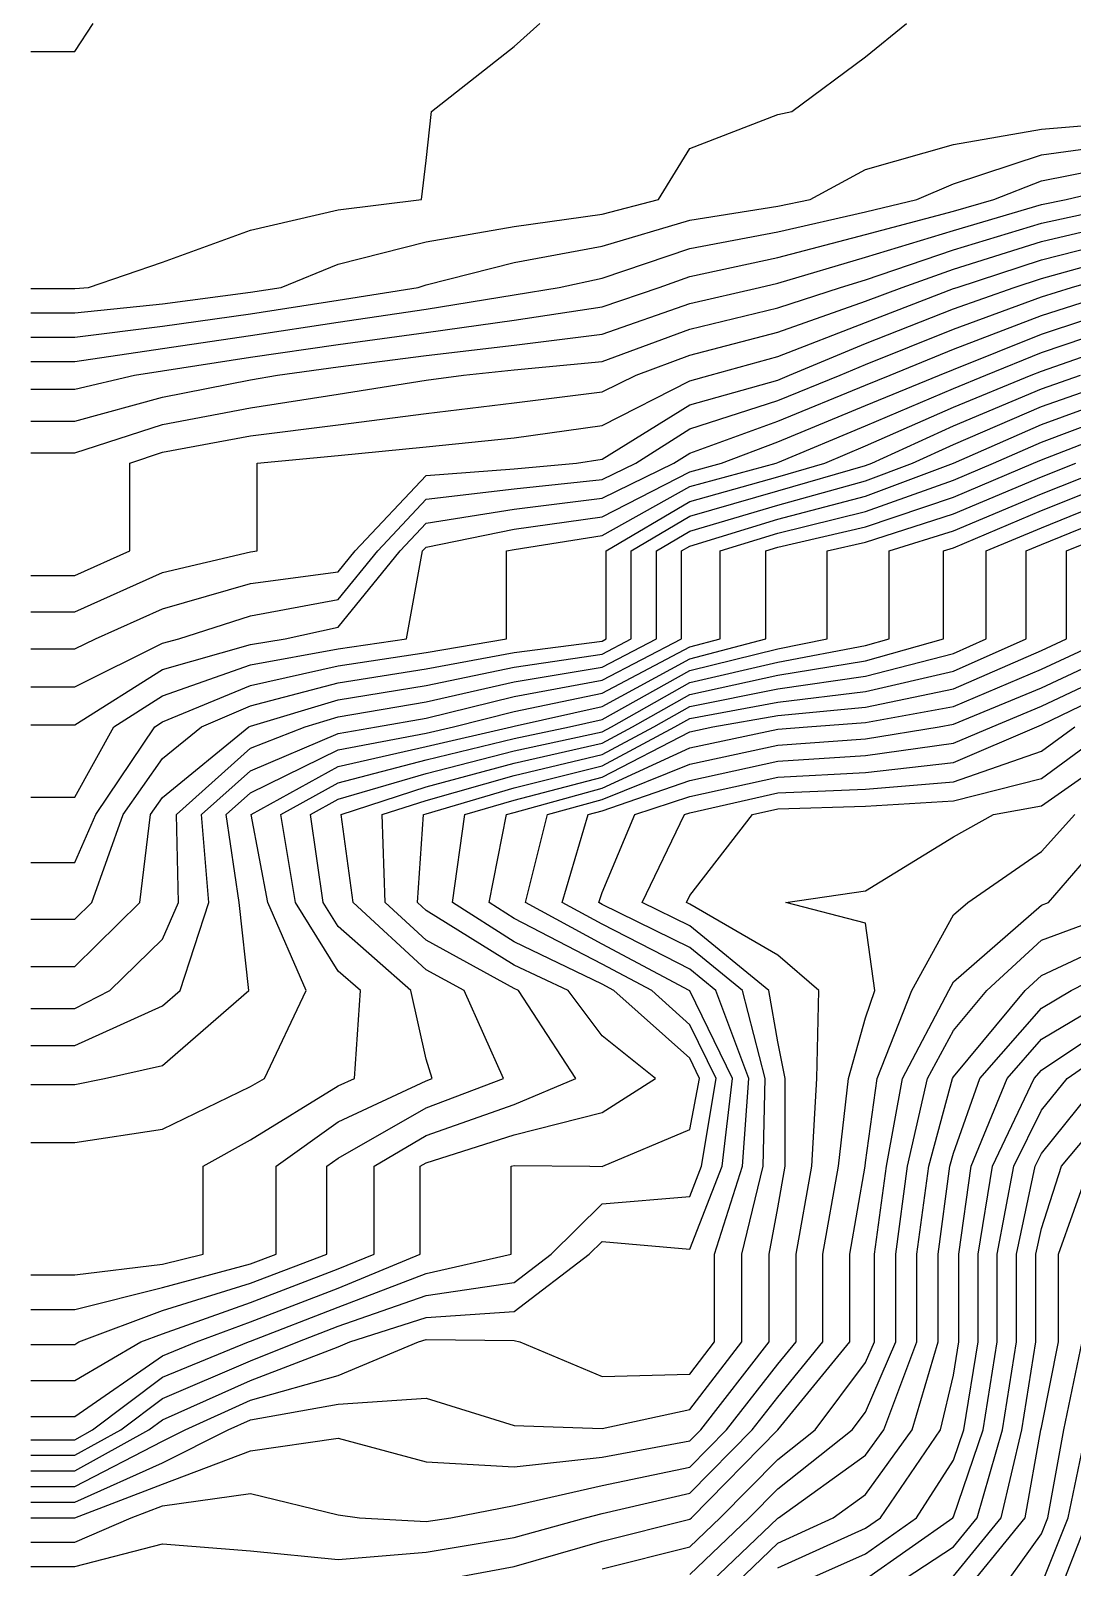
# Model space of a CAD drawing. Header units: metres. Extents: x 549046 to 549770, y 4180130 to 4180826.
# Drawn here: x 549046.4 to 549153.6, y 4180355.5 to 4180513.6 of the extents above; entities that cross this region are included whole.
import ezdxf

# ---------------------------------------------------------------- set-up
doc = ezdxf.new("R2010")
doc.units = ezdxf.units.M
doc.layers.add('CONTOURS', color=7, linetype='Continuous')
doc.layers.add('CONTOURS_INDEX', color=7, linetype='Continuous')

msp = doc.modelspace()

# ---------------------------------------------------------------- linework, layer by layer
at = {"layer": 'CONTOURS'}
for points in [[(549046.41, 4180511.43, 278), (549050.93, 4180511.43, 278), (549052.83, 4180514.29, 278)], [(549046.41, 4180484.54, 282), (549050.93, 4180484.54, 282), (549059.97, 4180485.45, 282), (549069.01, 4180486.65, 282), (549072.17, 4180487.16, 282), (549078.05, 4180489.55, 282), (549087.09, 4180491.84, 282), (549096.14, 4180493.41, 282), (549105.18, 4180494.68, 282), (549111, 4180496.21, 282), (549114.22, 4180501.46, 282), (549123.26, 4180504.95, 282), (549124.7, 4180505.25, 282), (549132.3, 4180510.87, 282), (549136.51, 4180514.29, 282)], [(549046.41, 4180482.03, 284), (549050.93, 4180482.03, 284), (549059.97, 4180483.17, 284), (549069.01, 4180484.43, 284), (549078.05, 4180485.85, 284), (549086.27, 4180487.16, 284), (549087.09, 4180487.42, 284), (549096.14, 4180489.72, 284), (549105.18, 4180491.39, 284), (549114.22, 4180494.06, 284), (549123.26, 4180495.51, 284), (549126.59, 4180496.21, 284), (549132.3, 4180499.3, 284), (549141.34, 4180501.86, 284), (549150.38, 4180503.44, 284), (549159.43, 4180504.19, 284), (549168.47, 4180504.88, 284), (549172.03, 4180505.25, 284), (549177.51, 4180508.79, 284), (549186.55, 4180511.85, 284), (549195.59, 4180513.09, 284), (549204.63, 4180514.27, 284)], [(549046.41, 4180479.53, 286), (549050.93, 4180479.53, 286), (549059.97, 4180480.88, 286), (549069.01, 4180482.2, 286), (549078.05, 4180483.57, 286), (549087.09, 4180484.92, 286), (549096.14, 4180486.38, 286), (549100.78, 4180487.16, 286), (549105.18, 4180488.11, 286), (549114.22, 4180491.16, 286), (549123.26, 4180492.87, 286), (549132.3, 4180494.93, 286), (549137.58, 4180496.21, 286), (549141.34, 4180497.8, 286), (549150.38, 4180500.78, 286), (549159.43, 4180502.04, 286)], [(549046.41, 4180476.68, 288), (549050.93, 4180476.68, 288), (549057.09, 4180478.12, 288), (549059.97, 4180478.59, 288), (549069.01, 4180479.97, 288), (549078.05, 4180481.28, 288), (549087.09, 4180482.53, 288), (549096.14, 4180483.8, 288), (549105.18, 4180485.17, 288), (549111.06, 4180487.16, 288), (549114.22, 4180488.27, 288), (549123.26, 4180490.23, 288), (549132.3, 4180492.6, 288), (549141.34, 4180495, 288), (549145.48, 4180496.21, 288), (549150.38, 4180498.12, 288), (549159.43, 4180499.89, 288)], [(549046.41, 4180470.14, 292), (549050.93, 4180470.14, 292), (549059.97, 4180473.05, 292), (549069.01, 4180474.76, 292), (549078.05, 4180476.17, 292), (549087.09, 4180477.6, 292), (549090.93, 4180478.12, 292), (549096.14, 4180478.66, 292), (549105.18, 4180479.55, 292), (549114.22, 4180482.85, 292), (549123.26, 4180485.07, 292), (549129.7, 4180487.16, 292), (549132.3, 4180487.95, 292), (549141.34, 4180491.02, 292), (549150.38, 4180493.77, 292), (549159.43, 4180495.71, 292)], [(549046.41, 4180457.51, 294), (549050.93, 4180457.51, 294), (549056.59, 4180460.04, 294), (549056.59, 4180469.08, 294), (549059.97, 4180470.22, 294), (549069.01, 4180471.89, 294), (549078.05, 4180473.01, 294), (549087.09, 4180474.17, 294), (549096.14, 4180475.27, 294), (549105.18, 4180476.42, 294), (549108.7, 4180478.12, 294), (549114.22, 4180480.18, 294), (549123.26, 4180482.56, 294), (549132.3, 4180485.73, 294), (549136.05, 4180487.16, 294), (549141.34, 4180489.03, 294), (549150.38, 4180491.88, 294), (549159.43, 4180494, 294)], [(549046.41, 4180453.77, 296), (549050.93, 4180453.77, 296), (549059.97, 4180457.82, 296), (549069.01, 4180459.97, 296), (549069.69, 4180460.04, 296), (549069.69, 4180469.08, 296), (549078.05, 4180469.86, 296), (549087.09, 4180470.74, 296), (549096.14, 4180471.67, 296), (549105.18, 4180472.95, 296), (549114.22, 4180477.55, 296), (549116.3, 4180478.12, 296), (549123.26, 4180480.05, 296), (549132.3, 4180483.56, 296), (549141.34, 4180487.03, 296), (549141.72, 4180487.16, 296), (549150.38, 4180489.98, 296), (549159.43, 4180492.29, 296)], [(549046.41, 4180449.99, 298), (549050.93, 4180449.99, 298), (549053.06, 4180451, 298), (549059.97, 4180454.1, 298), (549069.01, 4180456.68, 298), (549078.05, 4180457.89, 298), (549079.79, 4180460.04, 298), (549087.09, 4180467.82, 298), (549096.14, 4180468.5, 298), (549102.56, 4180469.08, 298), (549105.18, 4180469.48, 298), (549114.22, 4180475.07, 298), (549123.26, 4180477.63, 298), (549124.46, 4180478.12, 298), (549132.3, 4180481.39, 298), (549141.34, 4180484.95, 298), (549147.57, 4180487.16, 298), (549150.38, 4180488.08, 298), (549159.43, 4180490.58, 298)], [(549046.41, 4180442.14, 302), (549050.93, 4180442.14, 302), (549059.97, 4180447.85, 302), (549069.01, 4180450.42, 302), (549072.59, 4180451, 302), (549078.05, 4180452.2, 302), (549084.41, 4180460.04, 302), (549087.09, 4180462.9, 302), (549096.14, 4180464.35, 302), (549105.18, 4180465.47, 302), (549112.58, 4180469.08, 302), (549114.22, 4180470.12, 302), (549123.26, 4180473.39, 302), (549132.3, 4180477.09, 302), (549134.81, 4180478.12, 302), (549141.34, 4180480.79, 302), (549150.38, 4180484.27, 302), (549159.43, 4180487.15, 302)], [(549046.41, 4180434.7, 304), (549050.93, 4180434.7, 304), (549054.96, 4180441.96, 304), (549059.97, 4180445.15, 304), (549069.01, 4180448.32, 304), (549078.05, 4180449.99, 304), (549085.08, 4180451, 304), (549086.71, 4180460.04, 304), (549087.09, 4180460.45, 304), (549096.14, 4180462.28, 304), (549105.18, 4180463.55, 304), (549114.22, 4180468.19, 304), (549117.49, 4180469.08, 304), (549123.26, 4180471.26, 304), (549132.3, 4180475.01, 304), (549139.9, 4180478.12, 304), (549141.34, 4180478.72, 304), (549150.38, 4180482.36, 304), (549159.43, 4180485.33, 304)], [(549046.41, 4180428.01, 306), (549050.93, 4180428.01, 306), (549053.09, 4180432.92, 306), (549059.19, 4180441.96, 306), (549059.97, 4180442.45, 306), (549069.01, 4180446.22, 306), (549078.05, 4180448.24, 306), (549087.09, 4180449.59, 306), (549095.37, 4180451, 306), (549095.37, 4180460.04, 306), (549096.14, 4180460.2, 306), (549105.18, 4180461.64, 306), (549114.22, 4180466.66, 306), (549123.1, 4180469.08, 306), (549123.26, 4180469.14, 306), (549132.3, 4180472.93, 306), (549141.34, 4180476.75, 306), (549144.68, 4180478.12, 306), (549150.38, 4180480.45, 306), (549159.43, 4180483.52, 306)], [(549046.41, 4180422.15, 308), (549050.93, 4180422.15, 308), (549052.68, 4180423.87, 308), (549055.91, 4180432.92, 308), (549059.97, 4180438.68, 308), (549063.96, 4180441.96, 308), (549069.01, 4180444.12, 308), (549078.05, 4180446.49, 308), (549087.09, 4180447.91, 308), (549096.14, 4180449.6, 308), (549105.18, 4180450.78, 308), (549105.6, 4180451, 308), (549105.6, 4180460.04, 308), (549114.22, 4180465.14, 308), (549123.26, 4180467.67, 308), (549128.09, 4180469.08, 308), (549132.3, 4180470.85, 308), (549141.34, 4180474.84, 308), (549149.35, 4180478.12, 308), (549150.38, 4180478.55, 308), (549159.43, 4180481.7, 308)], [(549046.41, 4180412.96, 312), (549050.93, 4180412.96, 312), (549054.54, 4180414.83, 312), (549059.97, 4180420.12, 312), (549061.61, 4180423.87, 312), (549061.41, 4180432.92, 312), (549069.01, 4180439.74, 312), (549074.63, 4180441.96, 312), (549078.05, 4180442.99, 312), (549087.09, 4180444.54, 312), (549096.14, 4180446.57, 312), (549105.18, 4180448.09, 312), (549110.77, 4180451, 312), (549110.77, 4180460.04, 312), (549114.22, 4180462.08, 312), (549123.26, 4180464.77, 312), (549132.3, 4180467.26, 312), (549137.14, 4180469.08, 312), (549141.34, 4180471, 312), (549150.38, 4180474.89, 312), (549159.43, 4180478.06, 312)], [(549046.41, 4180409.16, 314), (549050.93, 4180409.16, 314), (549059.97, 4180413.25, 314), (549061.78, 4180414.83, 314), (549064.73, 4180423.87, 314), (549063.96, 4180432.92, 314), (549069.01, 4180437.44, 314), (549078.05, 4180441.26, 314), (549081.99, 4180441.96, 314), (549087.09, 4180442.85, 314), (549096.14, 4180445.06, 314), (549105.18, 4180446.74, 314), (549113.35, 4180451, 314), (549113.35, 4180460.04, 314), (549114.22, 4180460.55, 314), (549123.26, 4180463.32, 314), (549132.3, 4180465.68, 314), (549141.33, 4180469.08, 314), (549141.34, 4180469.09, 314), (549150.38, 4180473.07, 314), (549159.43, 4180476.35, 314)], [(549046.41, 4180405.14, 316), (549050.93, 4180405.14, 316), (549054, 4180405.79, 316), (549059.97, 4180407.11, 316), (549068.85, 4180414.83, 316), (549067.85, 4180423.87, 316), (549066.52, 4180432.92, 316), (549069.01, 4180435.15, 316), (549078.05, 4180439.57, 316), (549087.09, 4180441.31, 316), (549089.89, 4180441.96, 316), (549096.14, 4180443.54, 316), (549105.18, 4180445.4, 316), (549114.22, 4180450.18, 316), (549117.33, 4180451, 316), (549117.33, 4180460.04, 316), (549123.26, 4180461.87, 316), (549132.3, 4180464.1, 316), (549141.34, 4180467.34, 316), (549145.46, 4180469.08, 316), (549150.38, 4180471.25, 316), (549159.43, 4180474.64, 316)], [(549046.41, 4180399.19, 318), (549050.93, 4180399.19, 318), (549059.97, 4180400.56, 318), (549069.01, 4180404.96, 318), (549070.45, 4180405.79, 318), (549074.75, 4180414.83, 318), (549070.8, 4180423.87, 318), (549069.09, 4180432.92, 318), (549078.05, 4180437.88, 318), (549087.09, 4180439.92, 318), (549095.86, 4180441.96, 318), (549096.14, 4180442.03, 318), (549105.18, 4180444.05, 318), (549114.22, 4180448.96, 318), (549122.02, 4180451, 318), (549122.02, 4180460.04, 318), (549123.26, 4180460.42, 318), (549132.3, 4180462.52, 318), (549141.34, 4180465.59, 318), (549149.59, 4180469.08, 318), (549150.38, 4180469.43, 318), (549159.43, 4180472.93, 318)], [(549046.41, 4180382, 322), (549050.93, 4180382, 322), (549059.97, 4180384.29, 322), (549069.01, 4180386.7, 322), (549071.65, 4180387.71, 322), (549071.65, 4180396.75, 322), (549078.05, 4180401.31, 322), (549087.09, 4180405.55, 322), (549087.72, 4180405.79, 322), (549087.09, 4180407.77, 322), (549085.52, 4180414.83, 322), (549078.05, 4180421.4, 322), (549076.51, 4180423.87, 322), (549075.2, 4180432.92, 322), (549078.05, 4180434.5, 322), (549087.09, 4180437.16, 322), (549096.14, 4180439.48, 322), (549105.18, 4180441.44, 322), (549106.14, 4180441.96, 322), (549114.22, 4180446.5, 322), (549123.26, 4180448.62, 322), (549132.3, 4180450.32, 322), (549134.71, 4180451, 322), (549134.71, 4180460.04, 322), (549141.34, 4180462.1, 322), (549150.38, 4180465.93, 322), (549158.34, 4180469.08, 322)], [(549046.41, 4180378.41, 324), (549050.93, 4180378.41, 324), (549051.37, 4180378.67, 324), (549059.97, 4180381.9, 324), (549069.01, 4180384.71, 324), (549076.88, 4180387.71, 324), (549076.88, 4180396.75, 324), (549078.05, 4180397.58, 324), (549087.09, 4180402.74, 324), (549095.06, 4180405.79, 324), (549091.01, 4180414.83, 324), (549087.09, 4180416.95, 324), (549079.57, 4180423.87, 324), (549078.33, 4180432.92, 324), (549087.09, 4180435.77, 324), (549096.14, 4180438.21, 324), (549105.18, 4180440.28, 324), (549108.33, 4180441.96, 324), (549114.22, 4180445.27, 324), (549123.26, 4180447.25, 324), (549132.3, 4180448.74, 324), (549140.32, 4180451, 324), (549140.32, 4180460.04, 324), (549141.34, 4180460.36, 324), (549150.38, 4180464.19, 324), (549159.43, 4180467.8, 324)], [(549046.41, 4180374.71, 326), (549050.93, 4180374.71, 326), (549057.73, 4180378.67, 326), (549059.97, 4180379.51, 326), (549069.01, 4180382.72, 326), (549078.05, 4180386.18, 326), (549081.74, 4180387.71, 326), (549081.74, 4180396.75, 326), (549087.09, 4180399.92, 326), (549096.14, 4180403.11, 326), (549102.48, 4180405.79, 326), (549096.59, 4180414.83, 326), (549096.14, 4180415.05, 326), (549087.09, 4180420, 326), (549082.88, 4180423.87, 326), (549082.57, 4180432.92, 326), (549087.09, 4180434.39, 326), (549096.14, 4180436.95, 326), (549105.18, 4180439.12, 326), (549110.51, 4180441.96, 326), (549114.22, 4180444.04, 326), (549123.26, 4180445.87, 326), (549132.3, 4180447.16, 326), (549141.34, 4180449.51, 326), (549144.71, 4180451, 326), (549144.71, 4180460.04, 326), (549150.38, 4180462.44, 326), (549159.43, 4180466.09, 326)], [(549046.41, 4180371.01, 328), (549050.93, 4180371.01, 328), (549059.97, 4180377.24, 328), (549063.45, 4180378.67, 328), (549069.01, 4180380.73, 328), (549078.05, 4180384.22, 328), (549086.48, 4180387.71, 328), (549086.48, 4180396.75, 328), (549087.09, 4180397.11, 328), (549096.14, 4180399.98, 328), (549105.18, 4180402.26, 328), (549110.69, 4180405.79, 328), (549105.18, 4180410.16, 328), (549101.7, 4180414.83, 328), (549096.14, 4180417.44, 328), (549087.09, 4180423.04, 328), (549086.19, 4180423.87, 328), (549086.81, 4180432.92, 328), (549087.09, 4180433.01, 328), (549096.14, 4180435.68, 328), (549105.18, 4180437.95, 328), (549112.69, 4180441.96, 328), (549114.22, 4180442.82, 328), (549123.26, 4180444.5, 328), (549132.3, 4180445.57, 328), (549141.34, 4180447.68, 328), (549148.83, 4180451, 328), (549148.83, 4180460.04, 328), (549150.38, 4180460.7, 328), (549159.43, 4180464.39, 328)], [(549046.41, 4180367.01, 332), (549050.93, 4180367.01, 332), (549055.66, 4180369.62, 332), (549059.97, 4180372.86, 332), (549069.01, 4180376.72, 332), (549073.87, 4180378.67, 332), (549078.05, 4180380.29, 332), (549087.09, 4180383.46, 332), (549096.14, 4180384.8, 332), (549099.94, 4180387.71, 332), (549105.18, 4180392.87, 332), (549114.22, 4180393.64, 332), (549115.43, 4180396.75, 332), (549116.91, 4180405.79, 332), (549114.22, 4180411.31, 332), (549110.29, 4180414.83, 332), (549105.18, 4180417.54, 332), (549096.14, 4180422.23, 332), (549093.56, 4180423.87, 332), (549095.35, 4180432.92, 332), (549096.14, 4180433.15, 332), (549105.18, 4180435.63, 332), (549114.22, 4180439.78, 332), (549123.26, 4180441.72, 332), (549126.32, 4180441.96, 332), (549132.3, 4180442.41, 332), (549141.34, 4180444.03, 332), (549150.38, 4180447.89, 332), (549157.13, 4180451, 332)], [(549046.41, 4180365.41, 334), (549050.93, 4180365.41, 334), (549058.57, 4180369.62, 334), (549059.97, 4180370.67, 334), (549069.01, 4180374.7, 334), (549078.05, 4180378.16, 334), (549079.25, 4180378.67, 334), (549087.09, 4180381.19, 334), (549096.14, 4180381.8, 334), (549103.86, 4180387.71, 334), (549105.18, 4180389, 334), (549114.22, 4180388.21, 334), (549117.53, 4180396.75, 334), (549118.6, 4180405.79, 334), (549114.22, 4180414.78, 334), (549114.16, 4180414.83, 334), (549105.18, 4180419.59, 334), (549097.31, 4180423.87, 334), (549099.57, 4180432.92, 334), (549105.18, 4180434.47, 334), (549114.22, 4180438.11, 334), (549123.26, 4180440.07, 334), (549132.3, 4180440.72, 334), (549139.88, 4180441.96, 334), (549141.34, 4180442.21, 334), (549150.38, 4180445.98, 334), (549159.43, 4180450.17, 334)], [(549046.41, 4180363.8, 336), (549050.93, 4180363.8, 336), (549059.97, 4180368.47, 336), (549062.28, 4180369.62, 336), (549069.01, 4180372.68, 336), (549078.05, 4180375.21, 336), (549086.3, 4180378.67, 336), (549087.09, 4180378.92, 336), (549096.14, 4180378.81, 336), (549096.73, 4180378.67, 336), (549105.18, 4180375.11, 336), (549114.22, 4180375.36, 336), (549116.76, 4180378.67, 336), (549116.76, 4180387.71, 336), (549119.64, 4180396.75, 336), (549120.29, 4180405.79, 336), (549116.9, 4180414.83, 336), (549114.22, 4180417.02, 336), (549105.18, 4180421.64, 336), (549101.08, 4180423.87, 336), (549103.77, 4180432.92, 336), (549105.18, 4180433.3, 336), (549114.22, 4180436.44, 336), (549123.26, 4180438.43, 336), (549132.3, 4180438.99, 336), (549141.34, 4180440.26, 336), (549145.31, 4180441.96, 336), (549150.38, 4180444.07, 336), (549159.43, 4180448.34, 336)], [(549046.41, 4180362.19, 338), (549050.93, 4180362.19, 338), (549059.97, 4180366.25, 338), (549066.73, 4180369.62, 338), (549069.01, 4180370.66, 338), (549078.05, 4180372.26, 338), (549087.09, 4180372.88, 338), (549096.14, 4180370.08, 338), (549105.18, 4180369.76, 338), (549114.22, 4180371.72, 338), (549119.56, 4180378.67, 338), (549119.56, 4180387.71, 338), (549121.75, 4180396.75, 338), (549121.98, 4180405.79, 338), (549119.62, 4180414.83, 338), (549114.22, 4180419.25, 338), (549105.18, 4180423.69, 338), (549104.85, 4180423.87, 338), (549105.18, 4180424.92, 338), (549108.57, 4180432.92, 338), (549114.22, 4180434.77, 338), (549123.26, 4180436.79, 338), (549132.3, 4180437.26, 338), (549141.34, 4180438.29, 338), (549149.91, 4180441.96, 338), (549150.38, 4180442.16, 338), (549159.43, 4180446.5, 338)], [(549046.41, 4180358.08, 342), (549050.93, 4180358.08, 342), (549056.74, 4180360.58, 342), (549059.97, 4180361.81, 342), (549069.01, 4180363.08, 342), (549078.05, 4180360.9, 342), (549080.23, 4180360.58, 342), (549087.09, 4180360.19, 342), (549089.64, 4180360.58, 342), (549096.14, 4180361.86, 342), (549105.18, 4180363.92, 342), (549114.22, 4180365.8, 342), (549117.98, 4180369.62, 342), (549123.26, 4180376.37, 342), (549125.15, 4180378.67, 342), (549125.15, 4180387.71, 342), (549126.77, 4180396.75, 342), (549127.29, 4180405.79, 342), (549127.48, 4180414.83, 342), (549123.26, 4180418.45, 342), (549114.22, 4180423.7, 342), (549113.86, 4180423.87, 342), (549114.22, 4180424.61, 342), (549120.66, 4180432.92, 342), (549123.26, 4180433.5, 342), (549132.3, 4180433.8, 342), (549141.34, 4180434.34, 342), (549150.38, 4180436.64, 342), (549157.63, 4180441.96, 342)], [(549046.41, 4180355.57, 344), (549050.93, 4180355.57, 344), (549059.97, 4180357.91, 344), (549069.01, 4180357.19, 344), (549078.05, 4180356.3, 344), (549087.09, 4180357.05, 344), (549096.14, 4180358.56, 344), (549103.47, 4180360.58, 344), (549105.18, 4180361.04, 344), (549114.22, 4180363.12, 344), (549120.62, 4180369.62, 344), (549123.26, 4180372.99, 344), (549127.91, 4180378.67, 344), (549127.91, 4180387.71, 344), (549129.51, 4180396.75, 344), (549130.54, 4180405.79, 344), (549132.3, 4180412.01, 344), (549133.24, 4180414.83, 344), (549132.3, 4180421.75, 344), (549124.1, 4180423.87, 344), (549132.3, 4180425.07, 344), (549141.34, 4180430.64, 344), (549145.46, 4180432.92, 344), (549150.38, 4180433.84, 344), (549159.43, 4180440.14, 344)], [(549087.09, 4180353.9, 346), (549096.14, 4180355.58, 346), (549105.18, 4180358.18, 346), (549114.22, 4180360.43, 346), (549114.38, 4180360.58, 346), (549123.26, 4180369.62, 346), (549123.27, 4180369.62, 346), (549130.68, 4180378.67, 346), (549130.68, 4180387.71, 346), (549132.24, 4180396.75, 346), (549132.3, 4180397.15, 346), (549133.49, 4180405.79, 346), (549137.04, 4180414.83, 346), (549141.34, 4180422.61, 346), (549142.83, 4180423.87, 346), (549150.38, 4180429.12, 346), (549153.81, 4180432.92, 346)], [(549105.18, 4180355.32, 348), (549114.22, 4180357.59, 348), (549117.35, 4180360.58, 348), (549123.26, 4180366.59, 348), (549127.1, 4180369.62, 348), (549132.3, 4180376.55, 348), (549133.21, 4180378.67, 348), (549133.21, 4180387.71, 348), (549134.44, 4180396.75, 348), (549136.08, 4180405.79, 348), (549140.85, 4180414.83, 348), (549141.34, 4180415.72, 348), (549150.38, 4180423.62, 348), (549151.12, 4180423.87, 348), (549158.92, 4180432.92, 348)], [(549114.22, 4180351.9, 352), (549123.26, 4180360.54, 352), (549123.34, 4180360.58, 352), (549132.3, 4180367.02, 352), (549134.17, 4180369.62, 352), (549137.58, 4180378.67, 352), (549137.58, 4180387.71, 352), (549138.8, 4180396.75, 352), (549141.25, 4180405.79, 352), (549141.34, 4180405.96, 352), (549148.71, 4180414.83, 352), (549150.38, 4180416.37, 352), (549159.43, 4180420.59, 352)], [(549116.54, 4180351.54, 354), (549123.26, 4180357.99, 354), (549128.97, 4180360.58, 354), (549132.3, 4180362.98, 354), (549137.08, 4180369.62, 354), (549139.77, 4180378.67, 354), (549139.77, 4180387.71, 354), (549140.98, 4180396.75, 354), (549141.34, 4180398.09, 354), (549144.05, 4180405.79, 354), (549150.38, 4180413, 354), (549153.46, 4180414.83, 354), (549159.43, 4180417.87, 354)], [(549123.26, 4180355.43, 356), (549132.3, 4180359.51, 356), (549133.82, 4180360.58, 356), (549139.99, 4180369.62, 356), (549141.34, 4180375.25, 356), (549141.9, 4180378.67, 356), (549141.9, 4180387.71, 356), (549143.17, 4180396.75, 356), (549146.85, 4180405.79, 356), (549150.38, 4180409.81, 356), (549158.82, 4180414.83, 356)], [(549123.26, 4180352.88, 358), (549132.3, 4180356.89, 358), (549137.55, 4180360.58, 358), (549141.34, 4180366.5, 358), (549142.41, 4180369.62, 358), (549143.88, 4180378.67, 358), (549143.88, 4180387.71, 358), (549145.36, 4180396.75, 358), (549149.65, 4180405.79, 358), (549150.38, 4180406.63, 358), (549159.43, 4180412.65, 358)], [(549132.3, 4180351.65, 362), (549141.34, 4180357.6, 362), (549143.77, 4180360.58, 362), (549146.38, 4180369.62, 362), (549147.83, 4180378.67, 362), (549147.83, 4180387.71, 362), (549149.74, 4180396.75, 362), (549150.38, 4180398.05, 362), (549156.59, 4180405.79, 362)], [(549141.34, 4180354.57, 364), (549146.24, 4180360.58, 364), (549148.36, 4180369.62, 364), (549149.81, 4180378.67, 364), (549149.81, 4180387.71, 364), (549150.38, 4180390.35, 364), (549152.45, 4180396.75, 364), (549159.43, 4180405.07, 364)], [(549141.35, 4180351.54, 366), (549148.7, 4180360.58, 366), (549150.34, 4180369.62, 366), (549150.38, 4180369.88, 366), (549152.13, 4180378.67, 366), (549152.13, 4180387.71, 366), (549155.37, 4180396.75, 366)], [(549145.09, 4180351.54, 368), (549150.38, 4180358.92, 368), (549151.05, 4180360.58, 368), (549152.68, 4180369.62, 368), (549154.59, 4180378.67, 368)], [(549151.71, 4180351.54, 372), (549155.24, 4180360.58, 372)]]:
    msp.add_polyline3d(points, dxfattribs=at)
at = {"layer": 'CONTOURS_INDEX'}
for points in [[(549046.41, 4180487.05, 280), (549050.93, 4180487.05, 280), (549052.36, 4180487.16, 280), (549059.97, 4180489.76, 280), (549069.01, 4180493.03, 280), (549078.05, 4180495.13, 280), (549086.62, 4180496.21, 280), (549087.09, 4180500.21, 280), (549087.63, 4180505.25, 280), (549096.14, 4180511.93, 280), (549098.77, 4180514.29, 280)], [(549046.41, 4180473.41, 290), (549050.93, 4180473.41, 290), (549059.97, 4180475.88, 290), (549069.01, 4180477.64, 290), (549071.8, 4180478.12, 290), (549078.05, 4180478.99, 290), (549087.09, 4180480.14, 290), (549096.14, 4180481.23, 290), (549105.18, 4180482.36, 290), (549114.22, 4180485.51, 290), (549121.37, 4180487.16, 290), (549123.26, 4180487.6, 290), (549132.3, 4180490.28, 290), (549141.34, 4180493.01, 290), (549150.38, 4180495.67, 290), (549152.94, 4180496.21, 290), (549159.43, 4180497.74, 290)], [(549046.41, 4180446.06, 300), (549050.93, 4180446.06, 300), (549059.97, 4180450.55, 300), (549061.66, 4180451, 300), (549069.01, 4180453.38, 300), (549078.05, 4180455.05, 300), (549082.1, 4180460.04, 300), (549087.09, 4180465.36, 300), (549096.14, 4180466.43, 300), (549105.18, 4180467.38, 300), (549108.65, 4180469.08, 300), (549114.22, 4180472.6, 300), (549123.26, 4180475.51, 300), (549129.67, 4180478.12, 300), (549132.3, 4180479.22, 300), (549141.34, 4180482.87, 300), (549150.38, 4180486.17, 300), (549153.49, 4180487.16, 300), (549159.43, 4180488.87, 300)], [(549046.41, 4180417.29, 310), (549050.93, 4180417.29, 310), (549057.63, 4180423.87, 310), (549058.73, 4180432.92, 310), (549059.97, 4180434.67, 310), (549068.85, 4180441.96, 310), (549069.01, 4180442.02, 310), (549078.05, 4180444.74, 310), (549087.09, 4180446.22, 310), (549096.14, 4180448.09, 310), (549105.18, 4180449.43, 310), (549108.19, 4180451, 310), (549108.19, 4180460.04, 310), (549114.22, 4180463.61, 310), (549123.26, 4180466.22, 310), (549132.3, 4180468.84, 310), (549132.94, 4180469.08, 310), (549141.34, 4180472.92, 310), (549150.38, 4180476.71, 310), (549154.42, 4180478.12, 310)], [(549046.41, 4180385.59, 320), (549050.93, 4180385.59, 320), (549059.97, 4180386.69, 320), (549064.15, 4180387.71, 320), (549064.15, 4180396.75, 320), (549069.01, 4180399.47, 320), (549078.05, 4180405.03, 320), (549079.7, 4180405.79, 320), (549080.32, 4180414.83, 320), (549078.05, 4180416.83, 320), (549073.66, 4180423.87, 320), (549072.14, 4180432.92, 320), (549078.05, 4180436.19, 320), (549087.09, 4180438.54, 320), (549096.14, 4180440.75, 320), (549101.84, 4180441.96, 320), (549105.18, 4180442.71, 320), (549114.22, 4180447.73, 320), (549123.26, 4180449.99, 320), (549128.35, 4180451, 320), (549128.35, 4180460.04, 320), (549132.3, 4180460.94, 320), (549141.34, 4180463.85, 320), (549150.38, 4180467.67, 320), (549153.94, 4180469.08, 320)], [(549046.41, 4180368.62, 330), (549050.93, 4180368.62, 330), (549052.75, 4180369.62, 330), (549059.97, 4180375.05, 330), (549068.82, 4180378.67, 330), (549069.01, 4180378.74, 330), (549078.05, 4180382.26, 330), (549087.09, 4180385.73, 330), (549095.84, 4180387.71, 330), (549095.84, 4180396.75, 330), (549096.14, 4180396.84, 330), (549103.92, 4180396.75, 330), (549105.18, 4180396.73, 330), (549105.28, 4180396.75, 330), (549114.22, 4180400.54, 330), (549115.22, 4180405.79, 330), (549114.22, 4180407.85, 330), (549106.41, 4180414.83, 330), (549105.18, 4180415.49, 330), (549096.14, 4180419.83, 330), (549089.81, 4180423.87, 330), (549091.08, 4180432.92, 330), (549096.14, 4180434.41, 330), (549105.18, 4180436.79, 330), (549114.22, 4180441.45, 330), (549116.57, 4180441.96, 330), (549123.26, 4180443.13, 330), (549132.3, 4180443.99, 330), (549141.34, 4180445.86, 330), (549150.38, 4180449.81, 330), (549152.97, 4180451, 330), (549152.97, 4180460.04, 330), (549159.43, 4180462.68, 330)], [(549046.41, 4180360.59, 340), (549050.93, 4180360.59, 340), (549059.97, 4180364.03, 340), (549069.01, 4180367.48, 340), (549078.05, 4180368.79, 340), (549087.09, 4180366.33, 340), (549096.14, 4180365.84, 340), (549105.18, 4180366.81, 340), (549114.22, 4180368.49, 340), (549115.34, 4180369.62, 340), (549122.37, 4180378.67, 340), (549122.37, 4180387.71, 340), (549123.26, 4180392.48, 340), (549124.04, 4180396.75, 340), (549124.04, 4180405.79, 340), (549123.26, 4180409.56, 340), (549122.34, 4180414.83, 340), (549114.22, 4180421.47, 340), (549109.32, 4180423.87, 340), (549113.66, 4180432.92, 340), (549114.22, 4180433.1, 340), (549123.26, 4180435.15, 340), (549132.3, 4180435.53, 340), (549141.34, 4180436.31, 340), (549150.38, 4180439.44, 340), (549153.81, 4180441.96, 340)], [(549114.22, 4180354.75, 350), (549120.33, 4180360.58, 350), (549123.26, 4180363.56, 350), (549130.93, 4180369.62, 350), (549132.3, 4180371.44, 350), (549135.4, 4180378.67, 350), (549135.4, 4180387.71, 350), (549136.62, 4180396.75, 350), (549138.66, 4180405.79, 350), (549141.34, 4180410.7, 350), (549144.77, 4180414.83, 350), (549150.38, 4180420, 350), (549159.43, 4180423.32, 350)], [(549132.3, 4180354.27, 360), (549141.28, 4180360.58, 360), (549141.34, 4180360.68, 360), (549144.39, 4180369.62, 360), (549145.85, 4180378.67, 360), (549145.85, 4180387.71, 360), (549147.55, 4180396.75, 360), (549150.38, 4180402.5, 360), (549153.02, 4180405.79, 360), (549159.43, 4180410.2, 360)], [(549150.38, 4180353.71, 370), (549153.14, 4180360.58, 370), (549155.02, 4180369.62, 370)]]:
    msp.add_polyline3d(points, dxfattribs=at)

doc.saveas('drawing.dxf')
